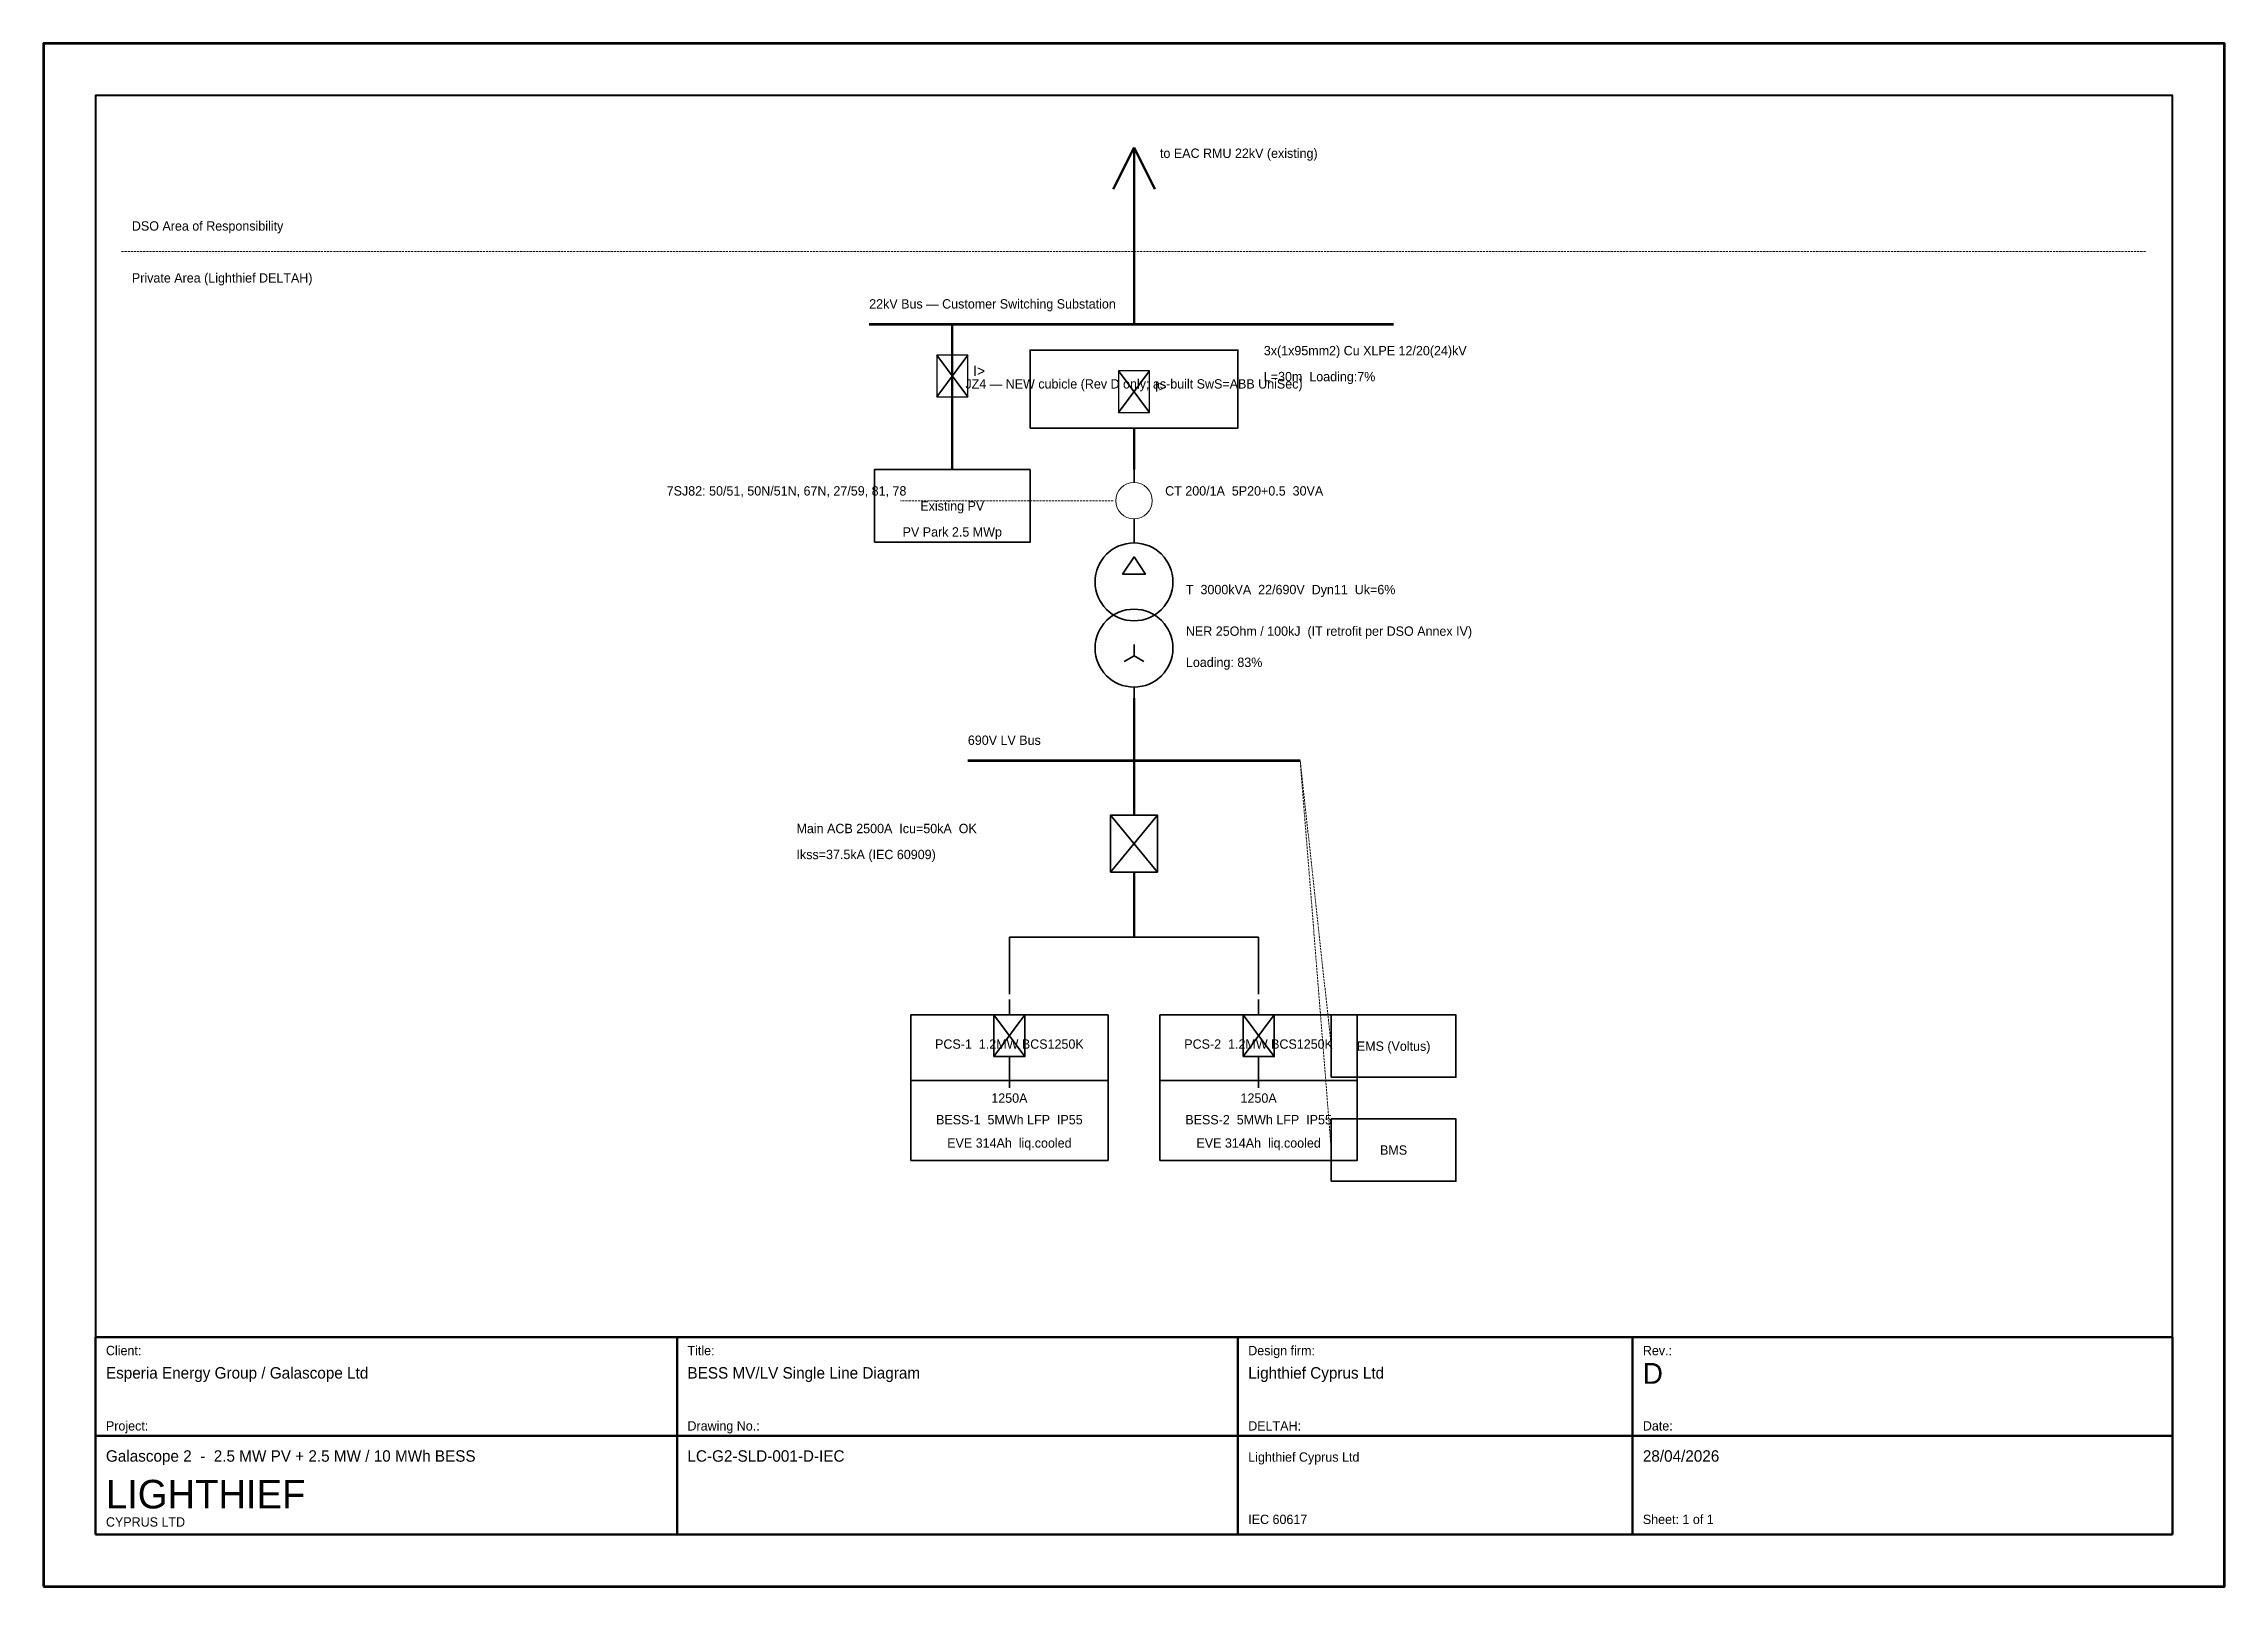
# Model space of a CAD drawing. Header units: millimetres. Extents: x 0 to 420, y 0 to 297.
import ezdxf
from ezdxf.enums import TextEntityAlignment as Align

# ---------------------------------------------------------------- set-up
doc = ezdxf.new("R2010")
doc.units = ezdxf.units.MM
doc.linetypes.add('DASHED2', pattern=[0.6, 0.4, -0.2])
for name, color, linetype, lineweight in [('ANN', 8, 'Continuous', 18), ('BNDRY', 3, 'Continuous', 18), ('CTRL', 4, 'Continuous', 18), ('DIM', 8, 'Continuous', 13), ('FRAME', 7, 'Continuous', 50), ('LV', 2, 'Continuous', 35), ('MV', 1, 'Continuous', 50), ('SYM', 7, 'Continuous', 35), ('TITLE', 7, 'Continuous', 25)]:
    doc.layers.add(name, color=color, linetype=linetype, lineweight=lineweight)

# ---------------------------------------------------------------- blocks, each defined once
blk = doc.blocks.new('_CB2')
for p, q in [((-3, -4), (3, 4)), ((3, -4), (-3, 4))]:
    blk.add_line(p, q)
at = {"lineweight": 25}
blk.add_lwpolyline([(-3, -4), (3, -4), (3, 4), (-3, 4)], close=True, dxfattribs=at)
blk.add_text('I>', height=2).set_placement((4, 0))
blk = doc.blocks.new('_CT2')
for p, q in [((0, 3.5), (0, 6)), ((0, -6), (0, -3.5))]:
    blk.add_line(p, q)
at = {"lineweight": 20}
blk.add_circle((0, 0), 3.5, dxfattribs=at)
blk = doc.blocks.new('_TX2')
for p, q in [((0, 13.88), (0, 17.88)), ((0, -7.88), (-1.91, -8.98)), ((0, -7.88), (0, -5.67)), ((0, -7.88), (1.91, -8.98)), ((0, -13.88), (0, -17.88))]:
    blk.add_line(p, q)
blk.add_lwpolyline([(-2.2, 7.88), (0, 11.18), (2.2, 7.88)], close=True)
at = {"lineweight": 35}
for centre in [(0, 6.38), (0, -6.38)]:
    blk.add_circle(centre, 7.5, dxfattribs=at)
blk = doc.blocks.new('_ACB_M2')
for p, q in [((0, 5.5), (0, 8.5)), ((-4.5, -5.5), (4.5, 5.5)), ((4.5, -5.5), (-4.5, 5.5)), ((0, -5.5), (0, -8.5))]:
    blk.add_line(p, q)
at = {"lineweight": 35}
blk.add_lwpolyline([(-4.5, -5.5), (4.5, -5.5), (4.5, 5.5), (-4.5, 5.5)], close=True, dxfattribs=at)
blk = doc.blocks.new('_ACB_B2')
for p, q in [((0, 4), (0, 7)), ((-3, -4), (3, 4)), ((3, -4), (-3, 4)), ((0, -4), (0, -7))]:
    blk.add_line(p, q)
at = {"lineweight": 35}
blk.add_lwpolyline([(-3, -4), (3, -4), (3, 4), (-3, 4)], close=True, dxfattribs=at)

msp = doc.modelspace()

# ---------------------------------------------------------------- linework, layer by layer
at = {"layer": 'BNDRY', "linetype": 'DASHED2', "lineweight": 18}
msp.add_line((15, 257), (405, 257), dxfattribs=at)
at = {"layer": 'CTRL', "linetype": 'DASHED2', "lineweight": 13}
for p, q in [((206, 209), (165, 209)), ((248, 104), (242, 159)), ((248, 84), (242, 159))]:
    msp.add_line(p, q, dxfattribs=at)
at = {"layer": 'FRAME'}
for p, q in [((122, 10), (122, 48)), ((230, 10), (230, 48)), ((306, 10), (306, 48)), ((10, 29), (410, 29))]:
    msp.add_line(p, q, dxfattribs=at)
at = {"layer": 'FRAME', "lineweight": 70}
msp.add_lwpolyline([(0, 0), (420, 0), (420, 297), (0, 297)], close=True, dxfattribs=at)
at = {"layer": 'FRAME', "lineweight": 40}
msp.add_lwpolyline([(10, 48), (410, 48), (410, 287), (10, 287)], close=True, dxfattribs=at)
at = {"layer": 'FRAME', "lineweight": 50}
msp.add_lwpolyline([(10, 10), (410, 10), (410, 48), (10, 48)], close=True, dxfattribs=at)
at = {"layer": 'LV', "lineweight": 50}
for p, q in [((210, 171), (210, 159)), ((210, 159), (210, 148.5)), ((210, 137.5), (210, 125))]:
    msp.add_line(p, q, dxfattribs=at)
at = {"layer": 'LV', "lineweight": 70}
msp.add_line((178, 159), (242, 159), dxfattribs=at)
at = {"layer": 'LV', "lineweight": 35}
msp.add_line((186, 125), (234, 125), dxfattribs=at)
at = {"layer": 'LV'}
for p, q in [((186, 125), (186, 114)), ((234, 125), (234, 114)), ((186, 102), (186, 96)), ((234, 102), (234, 96))]:
    msp.add_line(p, q, dxfattribs=at)
at = {"layer": 'MV'}
for p, q in [((210, 277), (206, 269)), ((210, 277), (214, 269)), ((175, 243), (175, 215))]:
    msp.add_line(p, q, dxfattribs=at)
at = {"layer": 'MV', "lineweight": 50}
for p, q in [((210, 277), (210, 243)), ((210, 223), (210, 215)), ((210, 203), (210, 203))]:
    msp.add_line(p, q, dxfattribs=at)
at = {"layer": 'MV', "lineweight": 70}
msp.add_line((159, 243), (260, 243), dxfattribs=at)
at = {"layer": 'SYM'}
for p, q in [((167, 97.4), (205, 97.4)), ((215, 97.4), (253, 97.4))]:
    msp.add_line(p, q, dxfattribs=at)
at = {"layer": 'SYM', "lineweight": 35}
for points in [[(190, 223), (230, 223), (230, 238), (190, 238)], [(167, 82), (205, 82), (205, 110), (167, 110)], [(215, 82), (253, 82), (253, 110), (215, 110)]]:
    msp.add_lwpolyline(points, close=True, dxfattribs=at)
at = {"layer": 'SYM'}
for points in [[(160, 201), (190, 201), (190, 215), (160, 215)], [(248, 98), (272, 98), (272, 110), (248, 110)], [(248, 78), (272, 78), (272, 90), (248, 90)]]:
    msp.add_lwpolyline(points, close=True, dxfattribs=at)

# ---------------------------------------------------------------- block references
for name, p in [('_CB2', (175, 233)), ('_CB2', (210, 230)), ('_CT2', (210, 209)), ('_TX2', (210, 187)), ('_ACB_M2', (210, 143)), ('_ACB_B2', (186, 106)), ('_ACB_B2', (234, 106))]:
    msp.add_blockref(name, p, dxfattribs=at)

# ---------------------------------------------------------------- texts
at = {"layer": 'ANN'}
for s, p in [('to EAC RMU 22kV (existing)', (215, 275)), ('22kV Bus — Customer Switching Substation', (159, 246)), ('3x(1x95mm2) Cu XLPE 12/20(24)kV', (235, 237)), ('CT 200/1A  5P20+0.5  30VA', (216, 210)), ('T  3000kVA  22/690V  Dyn11  Uk=6%', (220, 191)), ('690V LV Bus', (178, 162)), ('Main ACB 2500A  Icu=50kA  OK', (145, 145))]:
    msp.add_text(s, height=1.8, dxfattribs=at).set_placement(p)
for s, p in [('JZ4 — NEW cubicle (Rev D only; as-built SwS=ABB UniSec)', (210, 231.5)), ('Existing PV', (175, 208)), ('PV Park 2.5 MWp', (175, 203)), ('PCS-1  1.2MW BCS1250K', (186, 104.4)), ('PCS-2  1.2MW BCS1250K', (234, 104.4)), ('EMS (Voltus)', (260, 104)), ('BESS-1  5MWh LFP  IP55', (186, 89.84)), ('BESS-2  5MWh LFP  IP55', (234, 89.84)), ('BMS', (260, 84))]:
    msp.add_text(s, height=1.8, dxfattribs=at).set_placement(p, align=Align.MIDDLE_CENTER)
at = {"layer": 'BNDRY'}
for s, p in [('DSO Area of Responsibility', (17, 261)), ('Private Area (Lighthief DELTAH)', (17, 251))]:
    msp.add_text(s, height=1.8, dxfattribs=at).set_placement(p)
at = {"layer": 'CTRL'}
msp.add_text('7SJ82: 50/51, 50N/51N, 67N, 27/59, 81, 78', height=1.8, dxfattribs=at).set_placement((120, 210))
at = {"layer": 'DIM'}
for s, p in [('L=30m  Loading:7%', (235, 232)), ('NER 25Ohm / 100kJ  (IT retrofit per DSO Annex IV)', (220, 183)), ('Loading: 83%', (220, 177)), ('Ikss=37.5kA (IEC 60909)', (145, 140)), ('IEC 60617', (232, 12))]:
    msp.add_text(s, height=1.8, dxfattribs=at).set_placement(p)
for s, p in [('1250A', (186, 94)), ('1250A', (234, 94)), ('EVE 314Ah  liq.cooled', (186, 85.36)), ('EVE 314Ah  liq.cooled', (234, 85.36))]:
    msp.add_text(s, height=1.8, dxfattribs=at).set_placement(p, align=Align.MIDDLE_CENTER)
at = {"layer": 'TITLE'}
for s, height, p in [('Client:', 1.8, (12, 44.5)), ('Title:', 1.8, (124, 44.5)), ('Design firm:', 1.8, (232, 44.5)), ('Rev.:', 1.8, (308, 44.5)), ('Esperia Energy Group / Galascope Ltd', 2.2, (12, 40)), ('BESS MV/LV Single Line Diagram', 2.2, (124, 40)), ('Lighthief Cyprus Ltd', 2.2, (232, 40)), ('D', 4, (308, 39)), ('Project:', 1.8, (12, 30)), ('Drawing No.:', 1.8, (124, 30)), ('DELTAH:', 1.8, (232, 30)), ('Date:', 1.8, (308, 30)), ('Galascope 2  -  2.5 MW PV + 2.5 MW / 10 MWh BESS', 2.2, (12, 24)), ('LC-G2-SLD-001-D-IEC', 2.2, (124, 24)), ('Lighthief Cyprus Ltd', 1.8, (232, 24)), ('28/04/2026', 2.2, (308, 24)), ('LIGHTHIEF', 5.5, (12, 15)), ('CYPRUS LTD', 1.8, (12, 11.5)), ('Sheet: 1 of 1', 1.8, (308, 12))]:
    msp.add_text(s, height=height, dxfattribs=at).set_placement(p)

doc.saveas('drawing.dxf')
